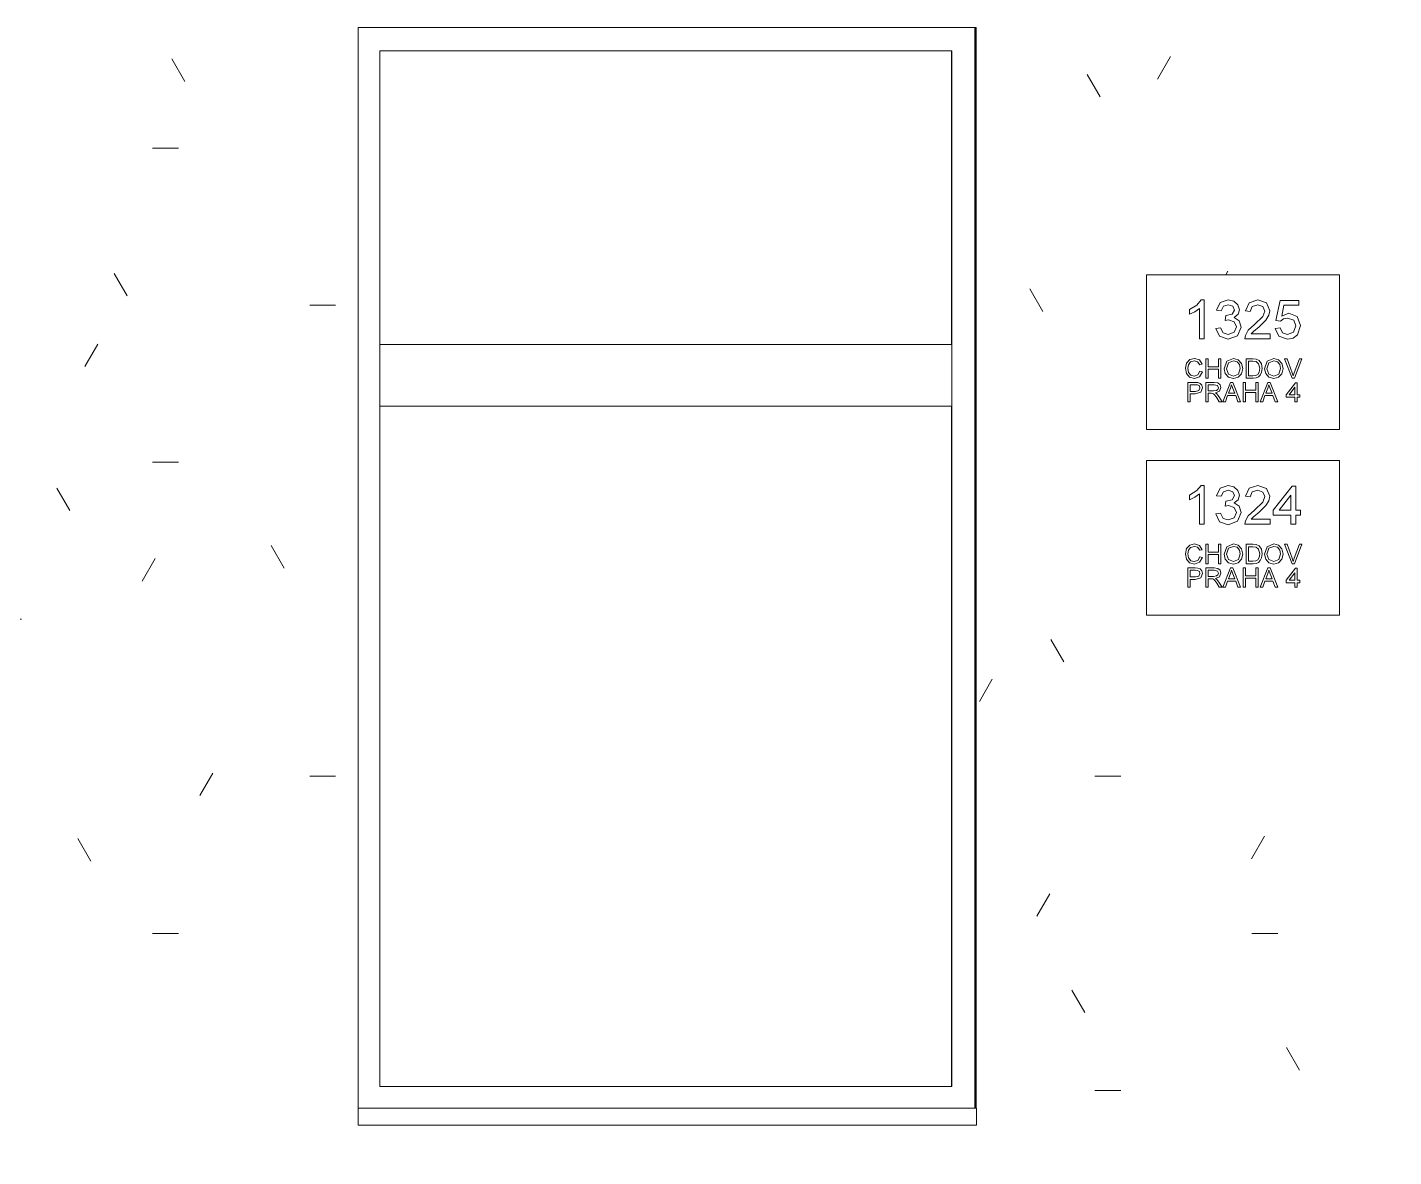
# Model space of a CAD drawing. Header units: millimetres. Extents: x -17526 to 472153, y -45352 to 20466.
# Drawn here: x 290268 to 292036, y 3369 to 4830 of the extents above; entities that cross this region are included whole.
import ezdxf

# ---------------------------------------------------------------- set-up
doc = ezdxf.new("R2010")
doc.units = ezdxf.units.MM
for name, color, linetype, lineweight in [('A-GENM', 13, 'Continuous', 9), ('A-GLAZ', 151, 'Continuous', 9), ('A-WALL', 113, 'Continuous', 9), ('A-WALL-PATT', 111, 'Continuous', 9), ('Q-SPCQ', 91, 'Continuous', 9)]:
    doc.layers.add(name, color=color, linetype=linetype, lineweight=lineweight)

# ---------------------------------------------------------------- blocks, each defined once
blk = doc.blocks.new('OKNO_1k_nadsvetlik - OKNO_1k_nadsvetlik_900 x 1500-V152-S-Nový')
at = {"layer": 'A-GLAZ'}
for p, q in [((-39548, 3432), (-39548, 4830)), ((-39547.7, 3432), (-39547.7, 4830)), ((-40318, 3460), (-40318, 4800)), ((-40318, 4800), (-39578, 4800)), ((-39578.2, 4420), (-39578.2, 4800)), ((-39578, 4800), (-39578, 3460)), ((-40318, 4420), (-39578, 4420)), ((-40318, 4420), (-40318, 4340)), ((-39578, 4340), (-39578, 4420)), ((-39578, 4340), (-40318, 4340)), ((-39578.2, 4340), (-39578.2, 3460)), ((-39578, 3460), (-40318, 3460))]:
    blk.add_line(p, q, dxfattribs=at)
blk = doc.blocks.new('parapet_ext - parapet_ext-V153-S-Nový')
at = {"layer": 'Q-SPCQ'}
for p, q in [((-40346, 3410), (-40346, 3432)), ((-39546, 3432), (-40346, 3432)), ((-39546, 3432), (-39546, 3410)), ((-39546, 3410), (-40346, 3410))]:
    blk.add_line(p, q, dxfattribs=at)
blk = doc.blocks.new('Číslo popisné 2 - ČP 1324-1639296-S-Nový')
at = {"layer": 'A-GENM', "color": 11}
for p, q in [((-39326.3, 4270), (-39326.2, 4270)), ((-39076.3, 4270), (-39326.2, 4270)), ((-39326.2, 4270), (-39326.2, 4070)), ((-39076.3, 4070), (-39076.3, 4270)), ((-39261.1, 4231), (-39270.3, 4225.2)), ((-39263.7, 4222.4), (-39257.7, 4226.6)), ((-39255.5, 4237.7), (-39261.1, 4231)), ((-39257.7, 4226.6), (-39257.7, 4187.5)), ((-39251.4, 4237.7), (-39255.5, 4237.7)), ((-39251.4, 4187.5), (-39251.4, 4237.7)), ((-39230.6, 4234.2), (-39235.7, 4224.4)), ((-39220.6, 4237.7), (-39230.6, 4234.2)), ((-39229.5, 4223.6), (-39226.4, 4229.5)), ((-39226.4, 4229.5), (-39220.4, 4231.4)), ((-39213.1, 4236), (-39220.6, 4237.7)), ((-39220.4, 4231.4), (-39214.5, 4229.5)), ((-39214.5, 4229.5), (-39212.2, 4224.6)), ((-39207.8, 4231.3), (-39213.1, 4236)), ((-39205.9, 4225), (-39207.8, 4231.3)), ((-39193.3, 4234.1), (-39198.1, 4223.6)), ((-39182.1, 4237.7), (-39193.3, 4234.1)), ((-39191.8, 4222.8), (-39189.2, 4229.2)), ((-39189.2, 4229.2), (-39182.2, 4231.4)), ((-39182.2, 4231.4), (-39175.5, 4229.1)), ((-39170.8, 4233.7), (-39182.1, 4237.7)), ((-39175.5, 4229.1), (-39173, 4223.3)), ((-39166.7, 4223.7), (-39170.8, 4233.7)), ((-39137.6, 4236.9), (-39162, 4205.6)), ((-39132.9, 4236.9), (-39137.6, 4236.9)), ((-39132.9, 4205.6), (-39132.9, 4236.9)), ((-39270.3, 4225.2), (-39270.3, 4219.2)), ((-39270.3, 4219.2), (-39263.7, 4222.4)), ((-39235.7, 4224.4), (-39229.5, 4223.6)), ((-39223.5, 4217.3), (-39224.2, 4211)), ((-39224.2, 4211), (-39219.8, 4211.7)), ((-39215.4, 4219.1), (-39223.5, 4217.3)), ((-39219.8, 4211.7), (-39212.7, 4209.2)), ((-39212.2, 4224.6), (-39215.4, 4219.1)), ((-39212.8, 4215), (-39207.7, 4219.2)), ((-39206, 4210.7), (-39212.8, 4215)), ((-39212.7, 4209.2), (-39209.8, 4202.7)), ((-39207.7, 4219.2), (-39205.9, 4225)), ((-39203.6, 4202.6), (-39206, 4210.7)), ((-39198.1, 4223.6), (-39191.8, 4222.8)), ((-39175.7, 4216.2), (-39186.5, 4205.8)), ((-39180.5, 4203), (-39171.5, 4211.6)), ((-39173, 4223.3), (-39175.7, 4216.2)), ((-39171.5, 4211.6), (-39167.8, 4217.8)), ((-39167.8, 4217.8), (-39166.7, 4223.7)), ((-39154.3, 4205.6), (-39139.2, 4225)), ((-39139.2, 4225), (-39139.2, 4205.6)), ((-39230.3, 4201.6), (-39236.5, 4200.8)), ((-39236.5, 4200.8), (-39231.5, 4190.7)), ((-39231.5, 4190.7), (-39220.5, 4186.7)), ((-39226.8, 4195), (-39230.3, 4201.6)), ((-39220.3, 4193), (-39226.8, 4195)), ((-39220.5, 4186.7), (-39208.4, 4191.3)), ((-39212.7, 4195.8), (-39220.3, 4193)), ((-39209.8, 4202.7), (-39212.7, 4195.8)), ((-39208.4, 4191.3), (-39203.6, 4202.6)), ((-39198.2, 4191.8), (-39198.9, 4187.5)), ((-39194.4, 4198.5), (-39198.2, 4191.8)), ((-39186.5, 4205.8), (-39194.4, 4198.5)), ((-39190.6, 4193.8), (-39187.7, 4197)), ((-39165.9, 4193.8), (-39190.6, 4193.8)), ((-39187.7, 4197), (-39180.5, 4203)), ((-39165.9, 4187.5), (-39165.9, 4193.8)), ((-39162, 4205.6), (-39162, 4199.3)), ((-39162, 4199.3), (-39139.2, 4199.3)), ((-39139.2, 4205.6), (-39154.3, 4205.6)), ((-39139.2, 4199.3), (-39139.2, 4187.5)), ((-39126.7, 4205.6), (-39132.9, 4205.6)), ((-39132.9, 4187.5), (-39132.9, 4199.3)), ((-39132.9, 4199.3), (-39126.7, 4199.3)), ((-39126.7, 4199.3), (-39126.7, 4205.6)), ((-39257.7, 4187.5), (-39251.4, 4187.5)), ((-39198.9, 4187.5), (-39165.9, 4187.5)), ((-39139.2, 4187.5), (-39132.9, 4187.5)), ((-39274.3, 4156), (-39275.8, 4149.2)), ((-39270, 4160.4), (-39274.3, 4156)), ((-39271.8, 4153.8), (-39269, 4157.4)), ((-39264, 4161.9), (-39270, 4160.4)), ((-39269, 4157.4), (-39264.1, 4158.8)), ((-39264.1, 4158.8), (-39259.9, 4157.6)), ((-39257.7, 4160), (-39264, 4161.9)), ((-39259.9, 4157.6), (-39257.3, 4153.7)), ((-39254.2, 4154.5), (-39257.7, 4160)), ((-39246.3, 4161.5), (-39249.5, 4161.5)), ((-39249.5, 4161.5), (-39249.5, 4136.4)), ((-39246.3, 4151.3), (-39246.3, 4161.5)), ((-39229.9, 4161.5), (-39233, 4161.5)), ((-39233, 4161.5), (-39233, 4151.3)), ((-39229.9, 4136.4), (-39229.9, 4161.5)), ((-39222.2, 4158.4), (-39225.5, 4148.6)), ((-39222.4, 4148.6), (-39219.8, 4156.4)), ((-39213.5, 4161.9), (-39222.2, 4158.4)), ((-39219.8, 4156.4), (-39213.5, 4158.8)), ((-39207.3, 4160.3), (-39213.5, 4161.9)), ((-39213.5, 4158.8), (-39208.9, 4157.6)), ((-39208.9, 4157.6), (-39205.8, 4154.1)), ((-39203.1, 4155.6), (-39207.3, 4160.3)), ((-39201.6, 4148.9), (-39203.1, 4155.6)), ((-39188.6, 4161.5), (-39197.3, 4161.5)), ((-39197.3, 4161.5), (-39197.3, 4136.4)), ((-39194.1, 4139.6), (-39194.1, 4158.4)), ((-39194.1, 4158.4), (-39188.7, 4158.4)), ((-39188.7, 4158.4), (-39184.2, 4157.9)), ((-39184.1, 4161.2), (-39188.6, 4161.5)), ((-39184.2, 4157.9), (-39181, 4155.1)), ((-39180.4, 4159.4), (-39184.1, 4161.2)), ((-39181, 4155.1), (-39179.6, 4149.2)), ((-39177.5, 4155.1), (-39180.4, 4159.4)), ((-39176.5, 4149.1), (-39177.5, 4155.1)), ((-39170, 4158.4), (-39173.3, 4148.6)), ((-39170.2, 4148.6), (-39167.6, 4156.4)), ((-39161.4, 4161.9), (-39170, 4158.4)), ((-39167.6, 4156.4), (-39161.3, 4158.8)), ((-39155.1, 4160.3), (-39161.4, 4161.9)), ((-39161.3, 4158.8), (-39156.7, 4157.6)), ((-39156.7, 4157.6), (-39153.6, 4154.1)), ((-39150.9, 4155.6), (-39155.1, 4160.3)), ((-39149.4, 4148.9), (-39150.9, 4155.6)), ((-39144.3, 4161.5), (-39147.7, 4161.5)), ((-39147.7, 4161.5), (-39137.7, 4136.4)), ((-39137.6, 4143.4), (-39144.3, 4161.5)), ((-39128.2, 4161.5), (-39134.9, 4143.4)), ((-39134.4, 4136.4), (-39124.9, 4161.5)), ((-39124.9, 4161.5), (-39128.2, 4161.5)), ((-39275.8, 4149.2), (-39274.4, 4142.4)), ((-39274.4, 4142.4), (-39270.6, 4137.7)), ((-39272.6, 4149.2), (-39271.8, 4153.8)), ((-39271.7, 4143.8), (-39272.6, 4149.2)), ((-39268.7, 4140.3), (-39271.7, 4143.8)), ((-39270.6, 4137.7), (-39264.1, 4136)), ((-39264.4, 4139.2), (-39268.7, 4140.3)), ((-39259.6, 4140.7), (-39264.4, 4139.2)), ((-39264.1, 4136), (-39257.5, 4138.2)), ((-39256.9, 4145.3), (-39259.6, 4140.7)), ((-39257.5, 4138.2), (-39253.8, 4144.5)), ((-39257.3, 4153.7), (-39254.2, 4154.5)), ((-39253.8, 4144.5), (-39256.9, 4145.3)), ((-39233, 4151.3), (-39246.3, 4151.3)), ((-39246.3, 4136.4), (-39246.3, 4148.2)), ((-39246.3, 4148.2), (-39233, 4148.2)), ((-39233, 4148.2), (-39233, 4136.4)), ((-39225.5, 4148.6), (-39224.1, 4142.4)), ((-39224.1, 4142.4), (-39219.9, 4137.7)), ((-39219.9, 4141.7), (-39222.4, 4148.6)), ((-39213.6, 4139.2), (-39219.9, 4141.7)), ((-39219.9, 4137.7), (-39213.6, 4136)), ((-39207.2, 4141.7), (-39213.6, 4139.2)), ((-39213.6, 4136), (-39207.5, 4137.6)), ((-39207.5, 4137.6), (-39203.1, 4142.1)), ((-39204.7, 4149), (-39207.2, 4141.7)), ((-39205.8, 4154.1), (-39204.7, 4149)), ((-39203.1, 4142.1), (-39201.6, 4148.9)), ((-39188.6, 4139.6), (-39194.1, 4139.6)), ((-39184.5, 4140), (-39188.6, 4139.6)), ((-39182.2, 4141.3), (-39184.5, 4140)), ((-39184.2, 4136.8), (-39181.2, 4138.1)), ((-39180.3, 4144.4), (-39182.2, 4141.3)), ((-39181.2, 4138.1), (-39178.9, 4140.4)), ((-39179.6, 4149.2), (-39180.3, 4144.4)), ((-39178.9, 4140.4), (-39177.2, 4144)), ((-39177.2, 4144), (-39176.5, 4149.1)), ((-39173.3, 4148.6), (-39171.9, 4142.4)), ((-39171.9, 4142.4), (-39167.7, 4137.7)), ((-39167.7, 4141.7), (-39170.2, 4148.6)), ((-39161.4, 4139.2), (-39167.7, 4141.7)), ((-39167.7, 4137.7), (-39161.4, 4136)), ((-39155, 4141.7), (-39161.4, 4139.2)), ((-39161.4, 4136), (-39155.3, 4137.6)), ((-39155.3, 4137.6), (-39150.9, 4142.1)), ((-39152.5, 4149), (-39155, 4141.7)), ((-39153.6, 4154.1), (-39152.5, 4149)), ((-39150.9, 4142.1), (-39149.4, 4148.9)), ((-39136.3, 4139.4), (-39137.6, 4143.4)), ((-39134.9, 4143.4), (-39136.3, 4139.4)), ((-39263.3, 4131), (-39272.6, 4131)), ((-39272.6, 4131), (-39272.6, 4105.9)), ((-39269.5, 4119.3), (-39269.5, 4127.9)), ((-39269.5, 4127.9), (-39263, 4127.9)), ((-39262.9, 4119.3), (-39269.5, 4119.3)), ((-39259.6, 4130.8), (-39263.3, 4131)), ((-39263, 4127.9), (-39259.9, 4127.7)), ((-39258.3, 4120.4), (-39262.9, 4119.3)), ((-39259.9, 4127.7), (-39257.7, 4126.3)), ((-39256.5, 4129.6), (-39259.6, 4130.8)), ((-39256.9, 4123.7), (-39258.3, 4120.4)), ((-39257.7, 4126.3), (-39256.9, 4123.7)), ((-39254.5, 4127.2), (-39256.5, 4129.6)), ((-39255.8, 4118.3), (-39253.8, 4123.8)), ((-39253.8, 4123.8), (-39254.5, 4127.2)), ((-39249.5, 4136.4), (-39246.3, 4136.4)), ((-39238.6, 4131), (-39249.5, 4131)), ((-39249.5, 4131), (-39249.5, 4105.9)), ((-39246.3, 4120), (-39246.3, 4127.9)), ((-39246.3, 4127.9), (-39238.5, 4127.9)), ((-39239.3, 4120), (-39246.3, 4120)), ((-39235.7, 4120.5), (-39239.3, 4120)), ((-39233.6, 4130.4), (-39238.6, 4131)), ((-39238.5, 4127.9), (-39234.3, 4126.8)), ((-39236.8, 4117.3), (-39231.6, 4119.6)), ((-39233.7, 4121.9), (-39235.7, 4120.5)), ((-39234.3, 4126.8), (-39233, 4124)), ((-39233, 4124), (-39233.7, 4121.9)), ((-39230.9, 4128), (-39233.6, 4130.4)), ((-39233, 4136.4), (-39229.9, 4136.4)), ((-39231.6, 4119.6), (-39229.9, 4124.2)), ((-39229.9, 4124.2), (-39230.9, 4128)), ((-39217.3, 4131), (-39227.3, 4105.9)), ((-39219.9, 4116.9), (-39217.5, 4123.6)), ((-39217.5, 4123.6), (-39215.9, 4127.9)), ((-39214.6, 4131), (-39217.3, 4131)), ((-39215.9, 4127.9), (-39214.2, 4123.1)), ((-39204.6, 4105.9), (-39214.6, 4131)), ((-39214.2, 4123.1), (-39211.9, 4116.9)), ((-39198.1, 4131), (-39201.2, 4131)), ((-39201.2, 4131), (-39201.2, 4105.9)), ((-39198.1, 4120.8), (-39198.1, 4131)), ((-39184.7, 4120.8), (-39198.1, 4120.8)), ((-39197.3, 4136.4), (-39188.2, 4136.4)), ((-39188.2, 4136.4), (-39184.2, 4136.8)), ((-39181.6, 4131), (-39184.7, 4131)), ((-39184.7, 4131), (-39184.7, 4120.8)), ((-39181.6, 4105.9), (-39181.6, 4131)), ((-39169, 4131), (-39179, 4105.9)), ((-39171.7, 4116.9), (-39169.2, 4123.6)), ((-39169.2, 4123.6), (-39167.7, 4127.9)), ((-39166.3, 4131), (-39169, 4131)), ((-39167.7, 4127.9), (-39165.9, 4123.1)), ((-39156.3, 4105.9), (-39166.3, 4131)), ((-39165.9, 4123.1), (-39163.6, 4116.9)), ((-39133.3, 4130.6), (-39145.5, 4114.9)), ((-39141.6, 4114.9), (-39134.1, 4124.6)), ((-39137.7, 4136.4), (-39134.4, 4136.4)), ((-39134.1, 4124.6), (-39134.1, 4114.9)), ((-39131, 4130.6), (-39133.3, 4130.6)), ((-39131, 4114.9), (-39131, 4130.6)), ((-39272.6, 4105.9), (-39269.5, 4105.9)), ((-39269.5, 4105.9), (-39269.5, 4116.1)), ((-39269.5, 4116.1), (-39263.1, 4116.1)), ((-39263.1, 4116.1), (-39255.8, 4118.3)), ((-39249.5, 4105.9), (-39246.3, 4105.9)), ((-39246.3, 4105.9), (-39246.3, 4116.9)), ((-39246.3, 4116.9), (-39242.5, 4116.9)), ((-39242.5, 4116.9), (-39240.7, 4116.8)), ((-39240.7, 4116.8), (-39239.2, 4116.2)), ((-39239.2, 4116.2), (-39237.6, 4114.6)), ((-39237.6, 4114.6), (-39235.2, 4111.1)), ((-39235, 4116), (-39236.8, 4117.3)), ((-39235.2, 4111.1), (-39231.9, 4105.9)), ((-39232.5, 4112.7), (-39235, 4116)), ((-39228.3, 4105.9), (-39232.5, 4112.7)), ((-39231.9, 4105.9), (-39228.3, 4105.9)), ((-39227.3, 4105.9), (-39224, 4105.9)), ((-39224, 4105.9), (-39221.1, 4113.8)), ((-39221.1, 4113.8), (-39210.7, 4113.8)), ((-39211.9, 4116.9), (-39219.9, 4116.9)), ((-39210.7, 4113.8), (-39207.9, 4105.9)), ((-39207.9, 4105.9), (-39204.6, 4105.9)), ((-39201.2, 4105.9), (-39198.1, 4105.9)), ((-39198.1, 4105.9), (-39198.1, 4117.7)), ((-39198.1, 4117.7), (-39184.7, 4117.7)), ((-39184.7, 4117.7), (-39184.7, 4105.9)), ((-39184.7, 4105.9), (-39181.6, 4105.9)), ((-39179, 4105.9), (-39175.7, 4105.9)), ((-39175.7, 4105.9), (-39172.8, 4113.8)), ((-39172.8, 4113.8), (-39162.5, 4113.8)), ((-39163.6, 4116.9), (-39171.7, 4116.9)), ((-39162.5, 4113.8), (-39159.6, 4105.9)), ((-39159.6, 4105.9), (-39156.3, 4105.9)), ((-39145.5, 4114.9), (-39145.5, 4111.8)), ((-39145.5, 4111.8), (-39134.1, 4111.8)), ((-39134.1, 4114.9), (-39141.6, 4114.9)), ((-39134.1, 4111.8), (-39134.1, 4105.9)), ((-39134.1, 4105.9), (-39131, 4105.9)), ((-39127.8, 4114.9), (-39131, 4114.9)), ((-39131, 4105.9), (-39131, 4111.8)), ((-39131, 4111.8), (-39127.8, 4111.8)), ((-39127.8, 4111.8), (-39127.8, 4114.9)), ((-39326.3, 4070), (-39326.2, 4070)), ((-39326.2, 4070), (-39076.3, 4070))]:
    blk.add_line(p, q, dxfattribs=at)
blk = doc.blocks.new('Číslo popisné 2 - ČP 1325-1639297-S-Nový')
at = {"layer": 'A-GENM', "color": 11}
for p, q in [((-39326.3, 4510), (-39326.2, 4510)), ((-39076.3, 4510), (-39326.2, 4510)), ((-39326.2, 4510), (-39326.2, 4310)), ((-39076.3, 4310), (-39076.3, 4510)), ((-39255.5, 4477.7), (-39261.1, 4471)), ((-39251.4, 4477.7), (-39255.5, 4477.7)), ((-39251.4, 4427.5), (-39251.4, 4477.7)), ((-39230.6, 4474.2), (-39235.7, 4464.4)), ((-39220.6, 4477.7), (-39230.6, 4474.2)), ((-39213.1, 4476), (-39220.6, 4477.7)), ((-39207.8, 4471.3), (-39213.1, 4476)), ((-39193.3, 4474.1), (-39198.1, 4463.6)), ((-39182.1, 4477.7), (-39193.3, 4474.1)), ((-39170.8, 4473.7), (-39182.1, 4477.7)), ((-39166.7, 4463.7), (-39170.8, 4473.7)), ((-39153.3, 4476.9), (-39158.8, 4451)), ((-39129, 4476.9), (-39153.3, 4476.9)), ((-39129, 4470.7), (-39129, 4476.9)), ((-39261.1, 4471), (-39270.3, 4465.2)), ((-39270.3, 4465.2), (-39270.3, 4459.2)), ((-39270.3, 4459.2), (-39263.7, 4462.4)), ((-39263.7, 4462.4), (-39257.7, 4466.6)), ((-39257.7, 4466.6), (-39257.7, 4427.5)), ((-39235.7, 4464.4), (-39229.5, 4463.6)), ((-39229.5, 4463.6), (-39226.4, 4469.5)), ((-39226.4, 4469.5), (-39220.4, 4471.4)), ((-39223.5, 4457.3), (-39224.2, 4451)), ((-39215.4, 4459.1), (-39223.5, 4457.3)), ((-39220.4, 4471.4), (-39214.5, 4469.5)), ((-39212.2, 4464.6), (-39215.4, 4459.1)), ((-39214.5, 4469.5), (-39212.2, 4464.6)), ((-39212.8, 4455), (-39207.7, 4459.2)), ((-39205.9, 4465), (-39207.8, 4471.3)), ((-39207.7, 4459.2), (-39205.9, 4465)), ((-39198.1, 4463.6), (-39191.8, 4462.8)), ((-39191.8, 4462.8), (-39189.2, 4469.2)), ((-39189.2, 4469.2), (-39182.2, 4471.4)), ((-39175.7, 4456.2), (-39186.5, 4445.8)), ((-39182.2, 4471.4), (-39175.5, 4469.1)), ((-39173, 4463.3), (-39175.7, 4456.2)), ((-39175.5, 4469.1), (-39173, 4463.3)), ((-39171.5, 4451.6), (-39167.8, 4457.8)), ((-39167.8, 4457.8), (-39166.7, 4463.7)), ((-39151, 4456.8), (-39148.3, 4470.7)), ((-39141.8, 4460.5), (-39151, 4456.8)), ((-39148.3, 4470.7), (-39129, 4470.7)), ((-39131, 4456), (-39141.8, 4460.5)), ((-39126.7, 4444.4), (-39131, 4456)), ((-39230.3, 4441.6), (-39236.5, 4440.8)), ((-39236.5, 4440.8), (-39231.5, 4430.7)), ((-39226.8, 4435), (-39230.3, 4441.6)), ((-39224.2, 4451), (-39219.8, 4451.7)), ((-39219.8, 4451.7), (-39212.7, 4449.2)), ((-39206, 4450.7), (-39212.8, 4455)), ((-39212.7, 4449.2), (-39209.8, 4442.7)), ((-39209.8, 4442.7), (-39212.7, 4435.8)), ((-39208.4, 4431.3), (-39203.6, 4442.6)), ((-39203.6, 4442.6), (-39206, 4450.7)), ((-39194.4, 4438.5), (-39198.2, 4431.8)), ((-39186.5, 4445.8), (-39194.4, 4438.5)), ((-39187.7, 4437), (-39180.5, 4443)), ((-39180.5, 4443), (-39171.5, 4451.6)), ((-39153.3, 4441.6), (-39159.6, 4440.8)), ((-39159.6, 4440.8), (-39154.7, 4430.6)), ((-39158.8, 4451), (-39152.6, 4450.3)), ((-39150.2, 4435.2), (-39153.3, 4441.6)), ((-39152.6, 4450.3), (-39149, 4453.1)), ((-39149, 4453.1), (-39143.5, 4454.2)), ((-39143.5, 4454.2), (-39135.6, 4451.4)), ((-39132.9, 4444), (-39135.7, 4436)), ((-39135.6, 4451.4), (-39132.9, 4444)), ((-39130.6, 4432.7), (-39126.7, 4444.4)), ((-39257.7, 4427.5), (-39251.4, 4427.5)), ((-39231.5, 4430.7), (-39220.5, 4426.7)), ((-39220.3, 4433), (-39226.8, 4435)), ((-39220.5, 4426.7), (-39208.4, 4431.3)), ((-39212.7, 4435.8), (-39220.3, 4433)), ((-39198.2, 4431.8), (-39198.9, 4427.5)), ((-39198.9, 4427.5), (-39165.9, 4427.5)), ((-39190.6, 4433.8), (-39187.7, 4437)), ((-39165.9, 4433.8), (-39190.6, 4433.8)), ((-39165.9, 4427.5), (-39165.9, 4433.8)), ((-39154.7, 4430.6), (-39143.6, 4426.7)), ((-39143.6, 4433), (-39150.2, 4435.2)), ((-39135.7, 4436), (-39143.6, 4433)), ((-39143.6, 4426.7), (-39136.2, 4428.2)), ((-39136.2, 4428.2), (-39130.6, 4432.7)), ((-39274.3, 4396), (-39275.8, 4389.2)), ((-39275.8, 4389.2), (-39274.4, 4382.4)), ((-39270, 4400.4), (-39274.3, 4396)), ((-39272.6, 4389.2), (-39271.8, 4393.8)), ((-39271.7, 4383.8), (-39272.6, 4389.2)), ((-39271.8, 4393.8), (-39269, 4397.4)), ((-39264, 4401.9), (-39270, 4400.4)), ((-39269, 4397.4), (-39264.1, 4398.8)), ((-39264.1, 4398.8), (-39259.9, 4397.6)), ((-39257.7, 4400), (-39264, 4401.9)), ((-39259.9, 4397.6), (-39257.3, 4393.7)), ((-39256.9, 4385.3), (-39259.6, 4380.7)), ((-39254.2, 4394.5), (-39257.7, 4400)), ((-39257.5, 4378.2), (-39253.8, 4384.5)), ((-39257.3, 4393.7), (-39254.2, 4394.5)), ((-39253.8, 4384.5), (-39256.9, 4385.3)), ((-39246.3, 4401.5), (-39249.5, 4401.5)), ((-39249.5, 4401.5), (-39249.5, 4376.4)), ((-39246.3, 4391.3), (-39246.3, 4401.5)), ((-39233, 4391.3), (-39246.3, 4391.3)), ((-39246.3, 4376.4), (-39246.3, 4388.2)), ((-39246.3, 4388.2), (-39233, 4388.2)), ((-39229.9, 4401.5), (-39233, 4401.5)), ((-39233, 4401.5), (-39233, 4391.3)), ((-39233, 4388.2), (-39233, 4376.4)), ((-39229.9, 4376.4), (-39229.9, 4401.5)), ((-39222.2, 4398.4), (-39225.5, 4388.6)), ((-39225.5, 4388.6), (-39224.1, 4382.4)), ((-39222.4, 4388.6), (-39219.8, 4396.4)), ((-39219.9, 4381.7), (-39222.4, 4388.6)), ((-39213.5, 4401.9), (-39222.2, 4398.4)), ((-39219.8, 4396.4), (-39213.5, 4398.8)), ((-39207.3, 4400.3), (-39213.5, 4401.9)), ((-39213.5, 4398.8), (-39208.9, 4397.6)), ((-39208.9, 4397.6), (-39205.8, 4394.1)), ((-39203.1, 4395.6), (-39207.3, 4400.3)), ((-39204.7, 4389), (-39207.2, 4381.7)), ((-39205.8, 4394.1), (-39204.7, 4389)), ((-39201.6, 4388.9), (-39203.1, 4395.6)), ((-39203.1, 4382.1), (-39201.6, 4388.9)), ((-39188.6, 4401.5), (-39197.3, 4401.5)), ((-39197.3, 4401.5), (-39197.3, 4376.4)), ((-39194.1, 4379.6), (-39194.1, 4398.4)), ((-39194.1, 4398.4), (-39188.7, 4398.4)), ((-39188.7, 4398.4), (-39184.2, 4397.9)), ((-39184.1, 4401.2), (-39188.6, 4401.5)), ((-39184.2, 4397.9), (-39181, 4395.1)), ((-39180.4, 4399.4), (-39184.1, 4401.2)), ((-39180.3, 4384.4), (-39182.2, 4381.3)), ((-39181, 4395.1), (-39179.6, 4389.2)), ((-39177.5, 4395.1), (-39180.4, 4399.4)), ((-39179.6, 4389.2), (-39180.3, 4384.4)), ((-39176.5, 4389.1), (-39177.5, 4395.1)), ((-39177.2, 4384), (-39176.5, 4389.1)), ((-39170, 4398.4), (-39173.3, 4388.6)), ((-39173.3, 4388.6), (-39171.9, 4382.4)), ((-39170.2, 4388.6), (-39167.6, 4396.4)), ((-39167.7, 4381.7), (-39170.2, 4388.6)), ((-39161.4, 4401.9), (-39170, 4398.4)), ((-39167.6, 4396.4), (-39161.3, 4398.8)), ((-39155.1, 4400.3), (-39161.4, 4401.9)), ((-39161.3, 4398.8), (-39156.7, 4397.6)), ((-39156.7, 4397.6), (-39153.6, 4394.1)), ((-39150.9, 4395.6), (-39155.1, 4400.3)), ((-39152.5, 4389), (-39155, 4381.7)), ((-39153.6, 4394.1), (-39152.5, 4389)), ((-39149.4, 4388.9), (-39150.9, 4395.6)), ((-39150.9, 4382.1), (-39149.4, 4388.9)), ((-39144.3, 4401.5), (-39147.7, 4401.5)), ((-39147.7, 4401.5), (-39137.7, 4376.4)), ((-39137.6, 4383.4), (-39144.3, 4401.5)), ((-39128.2, 4401.5), (-39134.9, 4383.4)), ((-39134.4, 4376.4), (-39124.9, 4401.5)), ((-39124.9, 4401.5), (-39128.2, 4401.5)), ((-39274.4, 4382.4), (-39270.6, 4377.7)), ((-39263.3, 4371), (-39272.6, 4371)), ((-39272.6, 4371), (-39272.6, 4345.9)), ((-39268.7, 4380.3), (-39271.7, 4383.8)), ((-39270.6, 4377.7), (-39264.1, 4376)), ((-39269.5, 4359.3), (-39269.5, 4367.9)), ((-39269.5, 4367.9), (-39263, 4367.9)), ((-39264.4, 4379.2), (-39268.7, 4380.3)), ((-39259.6, 4380.7), (-39264.4, 4379.2)), ((-39264.1, 4376), (-39257.5, 4378.2)), ((-39259.6, 4370.8), (-39263.3, 4371)), ((-39263, 4367.9), (-39259.9, 4367.7)), ((-39259.9, 4367.7), (-39257.7, 4366.3)), ((-39256.5, 4369.6), (-39259.6, 4370.8)), ((-39254.5, 4367.2), (-39256.5, 4369.6)), ((-39253.8, 4363.8), (-39254.5, 4367.2)), ((-39249.5, 4376.4), (-39246.3, 4376.4)), ((-39238.6, 4371), (-39249.5, 4371)), ((-39249.5, 4371), (-39249.5, 4345.9)), ((-39246.3, 4360), (-39246.3, 4367.9)), ((-39246.3, 4367.9), (-39238.5, 4367.9)), ((-39233.6, 4370.4), (-39238.6, 4371)), ((-39238.5, 4367.9), (-39234.3, 4366.8)), ((-39234.3, 4366.8), (-39233, 4364)), ((-39230.9, 4368), (-39233.6, 4370.4)), ((-39233, 4376.4), (-39229.9, 4376.4)), ((-39229.9, 4364.2), (-39230.9, 4368)), ((-39217.3, 4371), (-39227.3, 4345.9)), ((-39224.1, 4382.4), (-39219.9, 4377.7)), ((-39213.6, 4379.2), (-39219.9, 4381.7)), ((-39219.9, 4377.7), (-39213.6, 4376)), ((-39217.5, 4363.6), (-39215.9, 4367.9)), ((-39214.6, 4371), (-39217.3, 4371)), ((-39215.9, 4367.9), (-39214.2, 4363.1)), ((-39204.6, 4345.9), (-39214.6, 4371)), ((-39207.2, 4381.7), (-39213.6, 4379.2)), ((-39213.6, 4376), (-39207.5, 4377.6)), ((-39207.5, 4377.6), (-39203.1, 4382.1)), ((-39198.1, 4371), (-39201.2, 4371)), ((-39201.2, 4371), (-39201.2, 4345.9)), ((-39198.1, 4360.8), (-39198.1, 4371)), ((-39197.3, 4376.4), (-39188.2, 4376.4)), ((-39188.6, 4379.6), (-39194.1, 4379.6)), ((-39184.5, 4380), (-39188.6, 4379.6)), ((-39188.2, 4376.4), (-39184.2, 4376.8)), ((-39181.6, 4371), (-39184.7, 4371)), ((-39184.7, 4371), (-39184.7, 4360.8)), ((-39182.2, 4381.3), (-39184.5, 4380)), ((-39184.2, 4376.8), (-39181.2, 4378.1)), ((-39181.6, 4345.9), (-39181.6, 4371)), ((-39181.2, 4378.1), (-39178.9, 4380.4)), ((-39169, 4371), (-39179, 4345.9)), ((-39178.9, 4380.4), (-39177.2, 4384)), ((-39171.9, 4382.4), (-39167.7, 4377.7)), ((-39169.2, 4363.6), (-39167.7, 4367.9)), ((-39166.3, 4371), (-39169, 4371)), ((-39161.4, 4379.2), (-39167.7, 4381.7)), ((-39167.7, 4377.7), (-39161.4, 4376)), ((-39167.7, 4367.9), (-39165.9, 4363.1)), ((-39156.3, 4345.9), (-39166.3, 4371)), ((-39155, 4381.7), (-39161.4, 4379.2)), ((-39161.4, 4376), (-39155.3, 4377.6)), ((-39155.3, 4377.6), (-39150.9, 4382.1)), ((-39133.3, 4370.6), (-39145.5, 4354.9)), ((-39137.7, 4376.4), (-39134.4, 4376.4)), ((-39136.3, 4379.4), (-39137.6, 4383.4)), ((-39134.9, 4383.4), (-39136.3, 4379.4)), ((-39131, 4370.6), (-39133.3, 4370.6)), ((-39131, 4354.9), (-39131, 4370.6)), ((-39262.9, 4359.3), (-39269.5, 4359.3)), ((-39269.5, 4345.9), (-39269.5, 4356.1)), ((-39269.5, 4356.1), (-39263.1, 4356.1)), ((-39263.1, 4356.1), (-39255.8, 4358.3)), ((-39258.3, 4360.4), (-39262.9, 4359.3)), ((-39256.9, 4363.7), (-39258.3, 4360.4)), ((-39257.7, 4366.3), (-39256.9, 4363.7)), ((-39255.8, 4358.3), (-39253.8, 4363.8)), ((-39239.3, 4360), (-39246.3, 4360)), ((-39246.3, 4345.9), (-39246.3, 4356.9)), ((-39246.3, 4356.9), (-39242.5, 4356.9)), ((-39242.5, 4356.9), (-39240.7, 4356.8)), ((-39240.7, 4356.8), (-39239.2, 4356.2)), ((-39235.7, 4360.5), (-39239.3, 4360)), ((-39239.2, 4356.2), (-39237.6, 4354.6)), ((-39237.6, 4354.6), (-39235.2, 4351.1)), ((-39236.8, 4357.3), (-39231.6, 4359.6)), ((-39235, 4356), (-39236.8, 4357.3)), ((-39233.7, 4361.9), (-39235.7, 4360.5)), ((-39235.2, 4351.1), (-39231.9, 4345.9)), ((-39232.5, 4352.7), (-39235, 4356)), ((-39233, 4364), (-39233.7, 4361.9)), ((-39228.3, 4345.9), (-39232.5, 4352.7)), ((-39231.6, 4359.6), (-39229.9, 4364.2)), ((-39224, 4345.9), (-39221.1, 4353.8)), ((-39221.1, 4353.8), (-39210.7, 4353.8)), ((-39219.9, 4356.9), (-39217.5, 4363.6)), ((-39211.9, 4356.9), (-39219.9, 4356.9)), ((-39214.2, 4363.1), (-39211.9, 4356.9)), ((-39210.7, 4353.8), (-39207.9, 4345.9)), ((-39184.7, 4360.8), (-39198.1, 4360.8)), ((-39198.1, 4345.9), (-39198.1, 4357.7)), ((-39198.1, 4357.7), (-39184.7, 4357.7)), ((-39184.7, 4357.7), (-39184.7, 4345.9)), ((-39175.7, 4345.9), (-39172.8, 4353.8)), ((-39172.8, 4353.8), (-39162.5, 4353.8)), ((-39171.7, 4356.9), (-39169.2, 4363.6)), ((-39163.6, 4356.9), (-39171.7, 4356.9)), ((-39165.9, 4363.1), (-39163.6, 4356.9)), ((-39162.5, 4353.8), (-39159.6, 4345.9)), ((-39145.5, 4354.9), (-39145.5, 4351.8)), ((-39145.5, 4351.8), (-39134.1, 4351.8)), ((-39141.6, 4354.9), (-39134.1, 4364.6)), ((-39134.1, 4354.9), (-39141.6, 4354.9)), ((-39134.1, 4364.6), (-39134.1, 4354.9)), ((-39134.1, 4351.8), (-39134.1, 4345.9)), ((-39127.8, 4354.9), (-39131, 4354.9)), ((-39131, 4345.9), (-39131, 4351.8)), ((-39131, 4351.8), (-39127.8, 4351.8)), ((-39127.8, 4351.8), (-39127.8, 4354.9)), ((-39272.6, 4345.9), (-39269.5, 4345.9)), ((-39249.5, 4345.9), (-39246.3, 4345.9)), ((-39231.9, 4345.9), (-39228.3, 4345.9)), ((-39227.3, 4345.9), (-39224, 4345.9)), ((-39207.9, 4345.9), (-39204.6, 4345.9)), ((-39201.2, 4345.9), (-39198.1, 4345.9)), ((-39184.7, 4345.9), (-39181.6, 4345.9)), ((-39179, 4345.9), (-39175.7, 4345.9)), ((-39159.6, 4345.9), (-39156.3, 4345.9)), ((-39134.1, 4345.9), (-39131, 4345.9)), ((-39326.3, 4310), (-39326.2, 4310)), ((-39326.2, 4310), (-39076.3, 4310))]:
    blk.add_line(p, q, dxfattribs=at)

msp = doc.modelspace()

# ---------------------------------------------------------------- hatches: boundary and pattern name
at = {"layer": 'A-WALL-PATT'}
h = msp.add_hatch(dxfattribs=at)
h.set_pattern_fill('FP_123', color=11, style=0, pattern_type=2)
h.set_pattern_definition([(0, (330865.2, 0), (812.781, 203.2), [33.527, -576.059, 33.527, -576.059, -3251.125]), (0, (330865.2, 0), (812.781, 203.2), [-1219.172, 33.527, -1185.645, 33.527, -576.059, -1422.367]), (0, (330865.2, 0), (812.781, 203.2), [-3047.93, 33.527, -372.863, 33.527, -982.449]), (119.999, (331170, 101.6), (-582.35875, 602.3093), [33.528, -576.069, -3860.778]), (119.999, (331170, 101.6), (-582.35875, 602.3093), [-609.597, 33.528, -576.069, -3251.181]), (119.999, (331170, 101.6), (-582.35875, 602.3093), [-1219.193, 33.528, -1185.665, -2031.988]), (119.999, (331170, 101.6), (-582.35875, 602.3093), [-2438.386, 33.528, -576.069, -1422.392]), (119.999, (331170, 101.6), (-582.35875, 602.3093), [-3047.983, 33.528, -372.87, -1015.994]), (119.999, (331170, 101.6), (-582.35875, 602.3093), [-3454.38, 33.528, -982.466]), (240.001, (331271.6, 508), (-230.4117, -805.5071), [33.528, -576.069, -3860.778]), (240.001, (331271.6, 508), (-230.4117, -805.5071), [-609.597, 33.528, -576.069, -3251.181]), (240.001, (331271.6, 508), (-230.4117, -805.5071), [-1219.193, 33.528, -1185.665, -2031.988]), (240.001, (331271.6, 508), (-230.4117, -805.5071), [-2438.386, 33.528, -576.069, -1422.392]), (240.001, (331271.6, 508), (-230.4117, -805.5071), [-3047.983, 33.528, -372.87, -1015.994]), (240.001, (331271.6, 508), (-230.4117, -805.5071), [-3454.38, 33.528, -982.466])])
h.paths.add_polyline_path([(282096.8, 2180), (289165.7, 2180), (289165.7, 4830), (290165.7, 4830), (290165.7, 2180), (292335.6, 2180), (292335.6, 4850), (293985.6, 4850), (293985.6, 2180), (297879.8, 2180), (297879.8, 6025.6), (282096.8, 6025.6), (282096.8, 2799.2)])
h.paths.add_polyline_path([(297889.8, 2180), (298204.8, 2180), (298204.8, 6025.6), (297889.8, 6025.6), (297889.8, 2283.9)])
h.paths.add_polyline_path([(292187.9, 3130), (292175.6, 3130), (292175.8, 3230), (292275.8, 3230), (292275.8, 3130), (292188.2, 3130)])
h.paths.add_polyline_path([(292035.8, 3130), (292035.6, 3130), (292035.8, 3230), (292135.8, 3230), (292135.8, 3130)])
h.paths.add_polyline_path([(292225.8, 3157.5), (292229.4, 3159), (292230.8, 3162.5), (292230.8, 3183.8), (292234.5, 3187.5), (292235.8, 3192.8), (292234.5, 3197.5), (292230.2, 3201.4), (292225.8, 3202.5), (292228.4, 3202.1), (292232.9, 3199.5), (292235.5, 3194.8), (292235.5, 3189.9), (292232.9, 3185.4), (292230.8, 3183.8), (292230.1, 3160), (292228.3, 3158.2), (292224.6, 3157.7)])
h.paths.add_polyline_path([(292190.8, 3177), (292193.4, 3178.5), (292193.4, 3181.5), (292190.8, 3183), (292192.9, 3182.1), (292192.3, 3177.7), (292190.1, 3177.1)])
h.paths.add_polyline_path([(292260.8, 3177), (292263.4, 3178.5), (292263.4, 3181.5), (292260.8, 3183), (292262.9, 3182.1), (292262.3, 3177.7), (292260.1, 3177.1)])
h.paths.add_polyline_path([(290895.9, 3410), (290695.9, 3410), (290695.6, 4830), (291495.6, 4830), (291495.6, 3410), (291120.7, 3410)])
h.paths.add_polyline_path([(296740.1, 3410), (296628.2, 3410), (296627.9, 4830), (297427.9, 4830), (297427.9, 3410), (297189.6, 3410)])
h.paths.add_polyline_path([(295128.3, 3410), (295128, 4830), (295928, 4830), (295928, 3410), (295391.4, 3410)])
h.paths.add_polyline_path([(286200.5, 3611.3), (286193.7, 3612.2), (286191.9, 3613.7), (286189.3, 3620), (286191.9, 3626.3), (286195.9, 3628.7), (286200.5, 3628.3), (286202.7, 3627.8), (286206.9, 3622.3), (286206, 3615.5)])
h.paths.add_polyline_path([(283394.7, 3766.4), (283283.5, 3772.2), (283173.5, 3790.4), (283066.4, 3820.7), (282963.3, 3862.7), (282865.6, 3915.9), (282774.3, 3979.6), (282690.7, 4053.1), (282615.8, 4135.4), (282550.7, 4225.5), (283833.6, 4225.5), (283833.6, 4325.5), (283475.7, 4325.5), (283475.7, 5041.4), (283044.1, 5041.4), (283044.1, 4941.4), (283355.9, 4941.4), (283355.9, 4325.5), (282884.8, 4325.5), (282884.8, 5322.1), (282560.5, 5322.4), (282627.4, 5411.3), (282703.7, 5492.2), (282788.6, 5564.1), (282885, 5628.2), (282979.7, 5677.6), (283083.5, 5717.7), (283191.1, 5746), (283301.2, 5762.2), (283412.5, 5766.1), (283523.4, 5757.7), (283632.8, 5736.9), (283739.1, 5704.1), (283841.2, 5659.7), (283937.7, 5604.2), (284027.4, 5538.3), (284109.3, 5462.9), (284182.2, 5378.9), (284245.4, 5287.2), (284298, 5189.1), (284339.4, 5085.8), (284369, 4978.5), (284386.9, 4860.3), (284391.7, 4757.4), (284384.5, 4646.4), (284365.1, 4536.8), (284333.5, 4430.1), (284289.2, 4325.5), (284236, 4230.3), (284171.2, 4139.9), (284096.7, 4057.1), (284013.6, 3983.2), (283922.7, 3918.9), (283825.2, 3865.2), (283722.4, 3822.6), (283615.5, 3791.7), (283505.8, 3772.9), (283478.4, 3771.3)])
h.paths.add_polyline_path([(294695.6, 3993.7), (294652.7, 3999.4), (294611.4, 4016.5), (294573.4, 4044.2), (294540, 4081.5), (294512.7, 4127), (294492.3, 4178.9), (294479.8, 4235.7), (294475.6, 4293.7), (294479.8, 4352.2), (294492.3, 4408.5), (294512.7, 4460.3), (294540, 4505.8), (294573.4, 4543.1), (294611.4, 4570.8), (294652.7, 4587.9), (294695.6, 4593.7), (294738.5, 4587.9), (294779.8, 4570.8), (294817.8, 4543.1), (294851.2, 4505.8), (294878.5, 4460.3), (294898.8, 4408.5), (294911.9, 4345), (294915.6, 4293.7), (294911.4, 4235.1), (294896.6, 4173.2), (294878.5, 4127), (294851.2, 4081.5), (294817.8, 4044.2), (294779.8, 4016.5), (294738.5, 3999.4), (294717.1, 3996.6)])
h.paths.add_polyline_path([(291795, 4070), (291715.6, 4070), (291715.7, 4270), (291965.7, 4270), (291965.7, 4070), (291874.2, 4070)])
h.paths.add_polyline_path([(292055.7, 4110), (292055.7, 4260), (292255.6, 4260), (292255.6, 4110), (292244.6, 4110)])
h.paths.add_polyline_path([(291795, 4310), (291715.6, 4310), (291715.7, 4510), (291965.7, 4510), (291965.7, 4310)])
h.paths.add_polyline_path([(282550.5, 4325.1), (282487.5, 4325.1), (282447, 4420.1), (282416.5, 4518.7), (282396.2, 4620.2), (282386.4, 4722.8), (282387.5, 4827.9), (282398.9, 4929.6), (282420.8, 5030.2), (282452.9, 5128.2), (282494.8, 5222.1), (282765, 5222.1), (282765, 4325.1), (282550.7, 4325.1)])
h.paths.add_polyline_path([(292255.6, 4330), (292055.7, 4330), (292055.7, 4480), (292255.6, 4480)])
h.paths.add_polyline_path([(290391.1, 4830.6), (290368.8, 4834), (290351.4, 4841.3), (290331.3, 4858), (290321.6, 4871), (290313.8, 4891), (290311.7, 4913.2), (290314.4, 4931.6), (290322.3, 4950.2), (290334.9, 4966.1), (290353.5, 4979.6), (290372, 4986.9), (290391.1, 4989.4), (290414, 4985.7), (290430.8, 4978.7), (290447.2, 4966.1), (290459.8, 4949.7), (290468.3, 4926.6), (290470.4, 4909.8), (290467.7, 4889.4), (290459.8, 4870.3), (290446.4, 4853.3), (290430.7, 4841.3), (290410.1, 4833.1), (290391.1, 4830.6)])
h.paths.add_polyline_path([(293235.7, 4877.9), (293197.1, 4884), (293182.7, 4890.7), (293173.2, 4894.6), (293147.3, 4914.5), (293126.1, 4943.8), (293115, 4970.5), (293110.7, 5002.9), (293116.9, 5041.5), (293124.4, 5057.8), (293127.5, 5065.4), (293149, 5092.5), (293173.2, 5111.1), (293203.4, 5123.6), (293235.7, 5127.9), (293274.4, 5121.7), (293288.9, 5115), (293298.2, 5111.1), (293324.1, 5091.2), (293345.4, 5061.9), (293356.9, 5032), (293360.7, 5002.9), (293354.6, 4964.2), (293347.1, 4947.9), (293344, 4940.4), (293322.5, 4913.2), (293298.2, 4894.6), (293268.1, 4882.1), (293254, 4880.3)])
h.paths.add_polyline_path([(291166.4, 4901.3), (291159.6, 4902.2), (291157.8, 4903.7), (291155.1, 4910), (291157.8, 4916.3), (291161.8, 4918.7), (291166.4, 4918.3), (291168.6, 4917.8), (291172.8, 4912.3), (291171.9, 4905.5)])
h.paths.add_polyline_path([(291832.3, 4937.4), (291831.9, 4938.5), (291828.5, 4937.4), (291822.1, 4958.8), (291963.1, 5003.1), (292102.9, 5040.8), (292251.1, 5074.9), (292406.9, 5104.9), (292569.6, 5130.3), (292738.5, 5150.8), (292918.9, 5166.2), (293092.6, 5175.2), (293276.8, 5178.4), (293461.1, 5175.1), (293663.9, 5163.6), (293832.6, 5148.2), (293998.6, 5127.4), (294159.7, 5101.6), (294314.5, 5071.2), (294478.7, 5032), (294601.8, 4998.1), (294727.4, 4958.3), (294719.3, 4937.4), (294584.7, 4978.9), (294444.9, 5017.1), (294290.8, 5052.8), (294290.8, 4994.9), (294256, 4994.9), (294256, 5054.9), (294279.7, 5054.9), (294141, 5081.9), (293978.3, 5107.6), (293809.3, 5128.3), (293624.2, 5144.2), (293455.5, 5153.1), (293268.1, 5156.2), (293087.9, 5152.9), (292907.8, 5143.2), (292731.1, 5127.4), (292543.9, 5103.6), (292399.7, 5080.5), (292268.1, 5054.9), (292290.8, 5054.9), (292290.8, 4994.9), (292256.1, 4994.9), (292256.1, 5052.6), (292241.7, 5049.4), (292092.8, 5014.4), (291952.1, 4975.5), (291891.9, 4956.4)])
h.paths.add_polyline_path([(290398.1, 5162.2), (290398.1, 5162.2), (290398.1, 5412.2), (290298.1, 5412.2), (290298.1, 5462.2), (290548.1, 5462.2), (290548.1, 5412.2), (290448.1, 5412.2), (290448.1, 5162.2), (290446.4, 5162.2)])
h.paths.add_polyline_path([(289620.6, 5271.3), (289613.8, 5272.2), (289612, 5273.7), (289609.4, 5280), (289612, 5286.3), (289616, 5288.7), (289620.6, 5288.3), (289622.8, 5287.8), (289627, 5282.3), (289626.1, 5275.5)])
h.paths.add_polyline_path([(289492.6, 5271.3), (289485.8, 5272.2), (289484, 5273.7), (289481.4, 5280), (289484, 5286.3), (289488, 5288.7), (289492.6, 5288.3), (289494.8, 5287.8), (289499, 5282.3), (289498.1, 5275.5)])

# ---------------------------------------------------------------- linework, layer by layer
at = {"layer": 'A-WALL', "color": 11}
for p, q in [((290695.6, 3430), (290695.6, 4830)), ((290695.6, 4830), (291495.6, 4830)), ((291495.6, 4830), (291495.6, 3432))]:
    msp.add_line(p, q, dxfattribs=at)

# ---------------------------------------------------------------- block references
at = {"layer": 'A-GENM', "color": 11}
for name in ['Číslo popisné 2 - ČP 1325-1639297-S-Nový', 'Číslo popisné 2 - ČP 1324-1639296-S-Nový']:
    msp.add_blockref(name, (331041.9, 0), dxfattribs=at)
at = {"layer": 'A-GLAZ'}
msp.add_blockref('OKNO_1k_nadsvetlik - OKNO_1k_nadsvetlik_900 x 1500-V152-S-Nový', (331041.9, 0), dxfattribs=at)
at = {"layer": 'Q-SPCQ'}
msp.add_blockref('parapet_ext - parapet_ext-V153-S-Nový', (331041.9, 0), dxfattribs=at)

doc.saveas('drawing.dxf')
